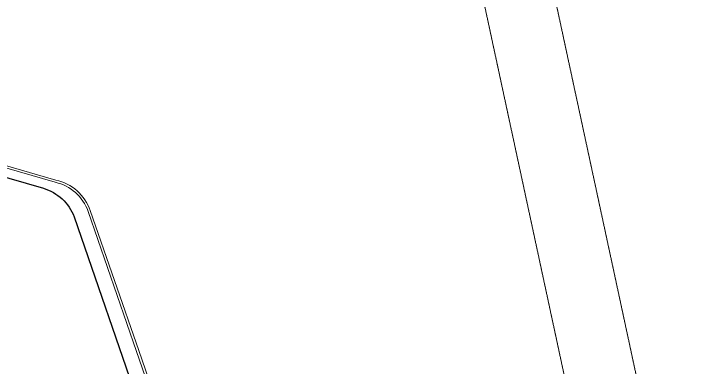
# Model space of a CAD drawing. Header units: millimetres. Extents: x -1307397 to 11565522512, y -626897 to 1138105.
# Drawn here: x -52485 to 6310, y 35276 to 65386 of the extents above; entities that cross this region are included whole.
import ezdxf

# ---------------------------------------------------------------- set-up
doc = ezdxf.new("R2010")
doc.units = ezdxf.units.MM
doc.header["$MEASUREMENT"] = 0
doc.linetypes.add('Xref_NT1+NT2_MBDV Cot vach_220729$0$DASH', pattern=[0.35, 0.25, -0.1])
doc.layers.add('AUDIT_I_220808132811-11', color=7, linetype='Continuous', lineweight=9)
doc.layers.add('Xref_NT1+NT2_MBDV Cot vach_220729$0$Level 15', color=7, linetype='Continuous', lineweight=0)
doc.layers.add('AUDIT_I_220808132811-12', color=1, linetype='Continuous')
doc.layers.add('Xref_NT1+NT2_MBDV Cot vach_220729$0$KC-Betong', color=6, linetype='Continuous')

# ---------------------------------------------------------------- blocks, each defined once
blk = doc.blocks.new('Xref_NT1+NT2_MBDV Cot vach_220729$0$Luoi truc NT')
at = {"layer": 'Xref_NT1+NT2_MBDV Cot vach_220729$0$Level 15', "color": 240, "linetype": 'Xref_NT1+NT2_MBDV Cot vach_220729$0$DASH', "lineweight": 13, "ltscale": 10, "true_color": 0xed1f24, "elevation": 0, "flags": 128}
blk.add_lwpolyline([(1348755, 125791), (1343211, 146894), (1334802, 149799), (1323306, 141086), (1299857, 123195), (1276240, 106123, 0.685011), (1309559, -18492), (1330348, -20692), (1371996, -19376), (1378307, -11303), (1348755, 125791)], format="xyb", close=True, dxfattribs=at)
at = {"layer": 'Xref_NT1+NT2_MBDV Cot vach_220729$0$Level 15', "color": 152, "linetype": 'Xref_NT1+NT2_MBDV Cot vach_220729$0$DASH', "lineweight": 13, "ltscale": 10, "true_color": 0x2776bb, "elevation": 0, "flags": 128}
blk.add_lwpolyline([(1342918, 124396), (1338222, 142269), (1335872, 143081), (1326938, 136310), (1303434, 118378), (1279767, 101270, 0.684877), (1310199, -12526), (1330570, -14682), (1368999, -13468), (1371849, -9821)], format="xyb", close=True, dxfattribs=at)

msp = doc.modelspace()

# ---------------------------------------------------------------- linework, layer by layer
at = {"layer": 'AUDIT_I_220808132811-11', "elevation": 0}
for points in [[(-39808.9, 28170.4), (-39798.8, 29842.7, 0.0851587), (-40100.1, 31673.7), (-41834.8, 36688.2), (-45962.5, 48619, 0.2600452), (-48893.2, 51221.9), (-63965.8, 55577, 0.5721349), (-68352.8, 49264.2), (-68069.9, 48444.2)], [(-40008.9, 28170.4), (-39998.8, 29843.9, 0.0851587), (-40289.1, 31608.3), (-42023.8, 36622.8), (-46151.5, 48553.4, 0.2604673), (-48942.5, 51027.9), (-64001.3, 55379.1, 0.5713168), (-68167, 49338.9), (-67880.8, 48509.4)]]:
    msp.add_lwpolyline(points, format="xyb", dxfattribs=at)
at = {"layer": 'AUDIT_I_220808132811-12', "elevation": 0}
msp.add_lwpolyline([(-68085.5, 48438.8), (-68458.5, 49503.7, -0.5864868), (-63481.1, 54410.3), (-49964.2, 50517.1, -0.2320153), (-47331.9, 48093.7), (-41722.5, 31842.2)], format="xyb", dxfattribs=at)

# ---------------------------------------------------------------- block references
at = {"layer": 'Xref_NT1+NT2_MBDV Cot vach_220729$0$KC-Betong'}
msp.add_blockref('Xref_NT1+NT2_MBDV Cot vach_220729$0$Luoi truc NT', (-1371996.4, 19375.9), dxfattribs=at)

doc.saveas('drawing.dxf')
